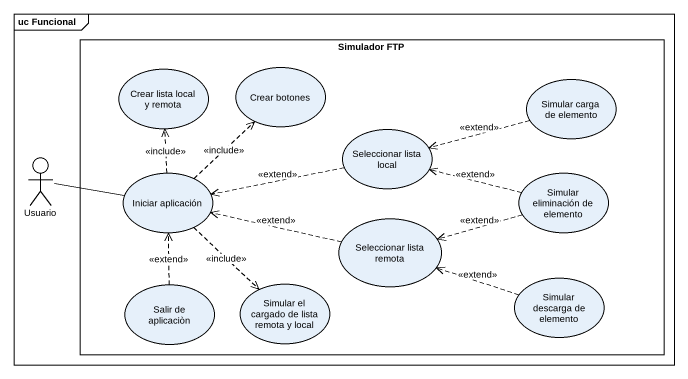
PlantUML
@startuml
mainframe uc Funcional
rectangle "Simulador FTP" as Simulador_FTP {
  usecase "Crear lista local y remota" as Crear_lista_local_y_remota
  usecase "Crear botones" as Crear_botones
  usecase "Simular carga de elemento" as Simular_carga_de_elemento
  usecase "Seleccionar lista local" as Seleccionar_lista_local
  usecase "Iniciar aplicación" as Iniciar_aplicación
  usecase "Simular eliminación de elemento" as Simular_eliminación_de
  usecase "Seleccionar lista remota" as Seleccionar_lista_remota
  usecase "Salir de aplicaciòn" as Salir_de_aplicaciòn
  usecase "Simular el cargado de lista remota y local" as Simular_el_cargado_de_lista
  usecase "Simular descarga de elemento" as Simular_descarga_de_elemento
}
actor Usuario
Simular_carga_de_elemento .left.> Seleccionar_lista_local : <<extend>>
Seleccionar_lista_local .left.> Iniciar_aplicación : <<extend>>
Usuario -right- Iniciar_aplicación
Iniciar_aplicación .up.> Crear_lista_local_y_remota : <<include>>
Iniciar_aplicación .up.> Crear_botones : <<include>>
Iniciar_aplicación ..> Simular_el_cargado_de_lista : <<include>>
Simular_eliminación_de .left.> Seleccionar_lista_local : <<extend>>
Simular_eliminación_de .left.> Seleccionar_lista_remota : <<extend>>
Seleccionar_lista_remota .left.> Iniciar_aplicación : <<extend>>
Salir_de_aplicaciòn .up.> Iniciar_aplicación : <<extend>>
Simular_descarga_de_elemento .left.> Seleccionar_lista_remota : <<extend>>
@enduml
